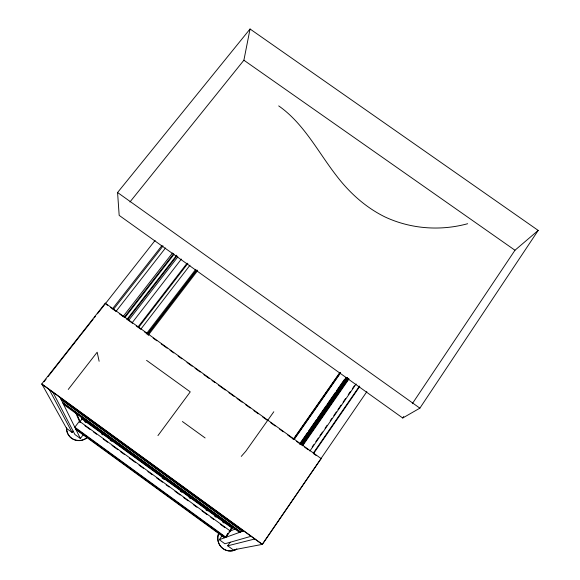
<?xml version="1.0" encoding="UTF-8"?>
<svg xmlns="http://www.w3.org/2000/svg" width="580" height="580" viewBox="0 0 580 580"><rect width="100%" height="100%" fill="white"/><g stroke="black" fill="none" stroke-linecap="round" stroke-linejoin="round"><path stroke-width="0.87" d="M129.942 201.985L243.89 60.218L250.052 29L538.197 230.419L419.869 408.153L402.738 418.006L119.175 215.39L117.573 192.517L250.052 29M402.738 418.006L403.745 416.505M412.3 403.716L514.967 250.248L538.197 230.419M366.857 391.63L262.182 544.388L42.021 384.315M230.209 542.22L227.701 545.823L233.312 549.905L262.435 544.345L321.182 458.606L105.284 303.166L41.803 383.924L66.613 428.453L72.116 432.47L73.174 431.085M313.497 453.669L359.723 386.534M312.214 446.875L313.758 444.642M315.817 441.663L318.391 437.936M319.928 435.696L322.502 431.97M325.075 428.243L327.135 425.263M330.223 420.79L331.767 418.55M333.826 415.57L336.4 411.843M337.944 409.603L341.025 405.137M343.084 402.15L345.658 398.424M348.232 394.697L350.291 391.717M352.35 388.73L354.409 385.751M309.872 451.051L356.156 383.982M313.243 453.205L359.491 386.048M302.622 444.918L348.457 378.827M302.615 445.824L349.029 378.885M300.694 442.409L307.4 432.752M308.43 431.266L316.687 419.384M317.717 417.897L325.967 406.014M327.004 404.528L335.255 392.646M336.291 391.166L344.542 379.276M299.73 444.324L346.209 377.391M300.585 444.432L347.014 377.551M301.005 444.65L347.485 377.696M301.484 444.389L347.471 378.131M302.267 444.99L348.21 378.754M293.139 439.459L339.677 372.744M229.274 531.476L231.427 528.394M226.961 534.941L227.889 533.622M293.712 439.227L340.199 372.57M293.705 439.546L340.337 372.672M229.876 531.222L232.036 528.126L82.034 419.007L79.757 421.986M294.299 439.292L340.366 373.215M251.046 536.29L224.902 543.779L219.298 539.697L222.314 535.391M273.811 411.749L245.775 451.284L241.258 456.409M157.948 435.609L190.255 391.877L146.566 360.354M52.903 392.225L74.871 434.471L80.388 438.487L83.02 435.029M148.204 335.255L197.613 270.664M146.232 333.978L195.736 269.337M147.769 333.529L196.207 270.251M147.994 334.007L196.99 269.976M138.018 326.946L187.115 263.182M138.83 327.149L187.862 263.443M140.94 329.048L189.986 265.234M132.175 322.741L181.373 259.079M126.744 319.645L176.712 255.193M127.535 319.703L176.915 255.99M128.564 320.508L177.871 256.846M123.069 316.564L172.477 252.989M124.265 317.303L173.732 253.605M68.251 389.448L97.165 352.219L99.129 361.267M125.062 317.398L173.935 254.453M115.964 311.445L165.488 248.001M112.411 308.886L162.001 245.499M113.477 309.365L163.074 245.935M44.073 381.705L46.117 379.095M48.133 376.536L61.183 359.926M61.465 359.564L74.03 343.577M74.247 343.302L80.359 335.53M81.2 334.45L93.141 319.268M94.25 317.855L95.359 316.433M97.433 313.794L155.092 240.432M320.805 458.838L321.182 458.606M230.97 528.597L233.501 527.481M229.085 531.548L235.683 528.808M228.346 532.955L225.395 537.493L75.306 428.2M219.298 539.697L243.629 530.903M227.701 545.823L254.758 538.994M467.654 223.72C440.329 231.188 410.771 228.969 385.062 216.978C365.719 207.488 349.472 192.799 336.48 175.74C318.014 151.982 303.876 123.525 278.704 105.901M243.89 60.218L514.967 250.248M117.573 192.517L419.869 408.153M106.097 304.239L107.568 305.298M110.512 307.414L115.659 311.119M119.335 313.773L123.743 316.948M127.419 319.594L132.566 323.299M136.242 325.945L140.657 329.121M144.333 331.767L148.748 334.95M153.156 338.125L156.832 340.772M161.247 343.947L167.127 348.181M170.071 350.298L173.746 352.945M178.154 356.127L181.837 358.774M186.985 362.478L192.132 366.183M195.069 368.3L200.216 372.005M203.892 374.658L209.039 378.363M211.983 380.48L214.926 382.597M218.602 385.243L225.214 390.007M228.897 392.653L234.044 396.365M236.981 398.482L242.128 402.186M245.804 404.833L250.219 408.008M253.895 410.654L258.303 413.83M262.718 417.013L267.133 420.188M270.809 422.834L275.217 426.01M279.632 429.185L283.308 431.832M287.716 435.014L293.603 439.248M296.539 441.365L301.687 445.07M304.63 447.187L308.306 449.834M313.454 453.538L316.397 455.662M182.395 421.508L205.124 437.951M41.803 383.924L262.435 544.345M60.871 398.931L242.781 531.207M61.219 399.635L242.36 531.36M62.582 402.404L240.714 531.954M62.916 403.078L240.308 532.099M63.575 404.42L239.518 532.389M81.707 418.231L232.507 527.916M84.651 421.624L86.115 422.689M101.449 433.84L102.906 434.906M110.207 440.22L111.672 441.278M162.052 477.935L164.242 479.522M180.307 491.209L181.772 492.275M189.073 497.589L190.53 498.648M205.864 509.805L207.328 510.864M214.629 516.178L216.086 517.237M222.662 522.022L224.119 523.08M84.883 425.713L90.009 429.447M93.67 432.107L96.599 434.239M103.189 439.038L107.583 442.236M111.976 445.433L117.834 449.696M120.763 451.827L124.424 454.488M129.55 458.222L135.408 462.485M139.07 465.146L143.463 468.343M147.856 471.54L152.257 474.737M156.651 477.935L162.509 482.197M166.17 484.865L169.099 486.997M174.957 491.26L180.083 494.986M183.744 497.654L188.137 500.852M193.263 504.578L196.924 507.246M202.05 510.973L207.176 514.707M210.837 517.367L213.766 519.499M220.356 524.298L224.75 527.495M75.545 428.678L225.112 537.595M76.016 429.635L224.547 537.798M49.271 389.586L72.116 432.47M60.16 397.503L80.388 438.487M75.545 412.445L79.888 422.291M76.451 413.207L80.417 422.254M81.12 416.817L82.164 419.325M105.284 303.166L105.364 303.71M87.486 437.197A12.731 12.347 -28.4 0 1 73.783 439.437A12.731 12.347 -28.4 0 1 66.519 428.047M86.565 438.183A12.716 12.332 -28.4 0 1 73.218 439.307A12.716 12.332 -28.4 0 1 66.635 428.033M236.879 549.086A12.854 12.543 -85.7 0 1 218.914 532.911M236.655 549.166A12.832 12.528 -85.6 0 1 218.805 532.962M230.332 531.034L225.975 537.283L74.827 427.221L79.424 421.225L230.332 531.034"/></g></svg>
